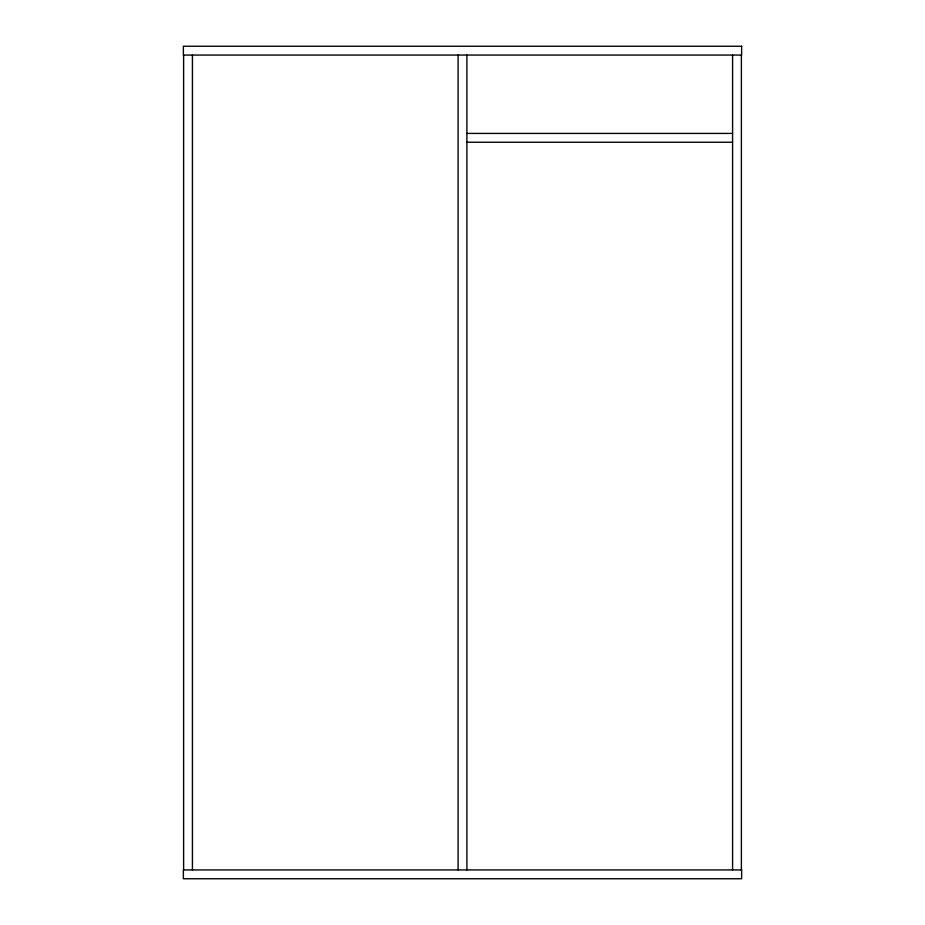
<?xml version="1.0" encoding="UTF-8"?>
<svg xmlns="http://www.w3.org/2000/svg" width="925" height="925" viewBox="0 0 925 925"><rect width="100%" height="100%" fill="white"/><g stroke="black" fill="none" stroke-linecap="round" stroke-linejoin="round"><path stroke-width="1.39" d="M466.905 133.42L732.577 133.42M466.905 142.23L732.577 142.23M741.388 55.061L741.388 869.939M732.577 55.061L732.577 869.939M466.905 55.061L466.905 869.939M458.095 55.061L458.095 869.939M192.423 55.061L192.423 869.939M183.613 55.061L183.613 869.939M741.63 46.25L183.37 46.25L183.37 55.061L741.63 55.061L741.63 46.25M741.63 869.939L183.37 869.939L183.37 878.75L741.63 878.75L741.63 869.939"/></g></svg>
